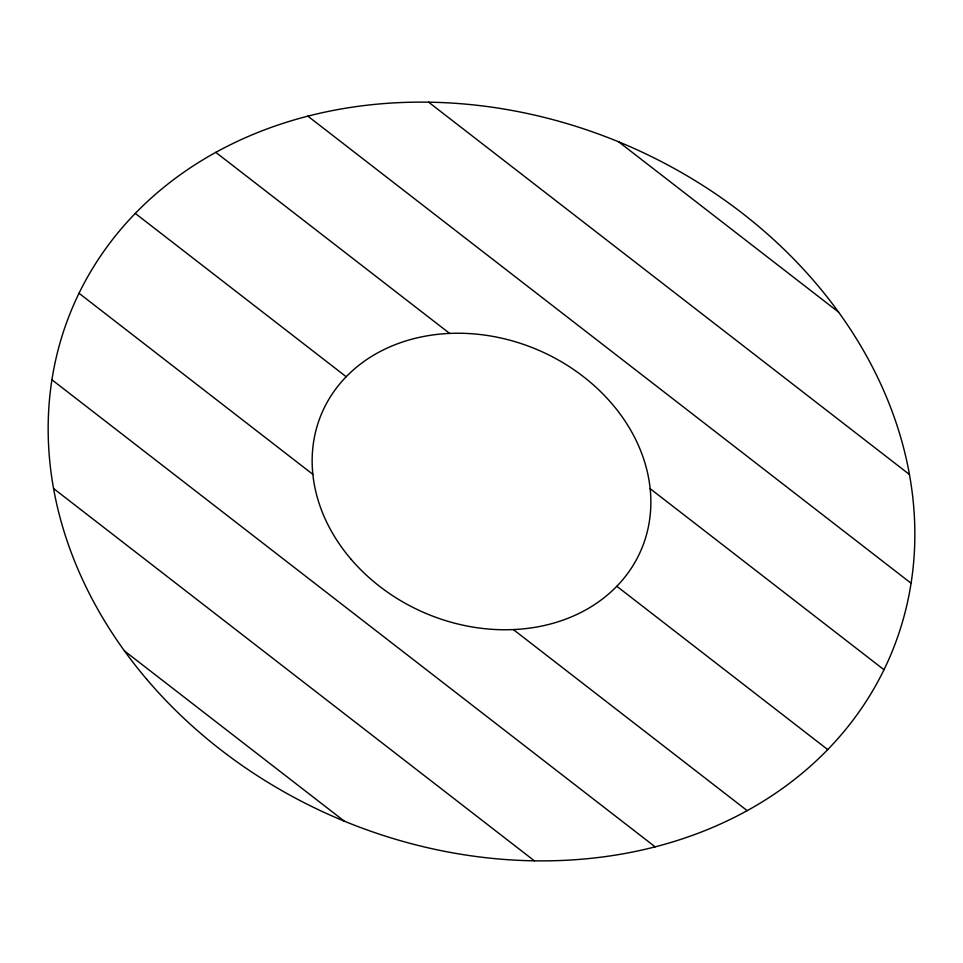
<?xml version="1.0" encoding="UTF-8"?>
<svg xmlns="http://www.w3.org/2000/svg" width="963" height="963" viewBox="0 0 963 963"><rect width="100%" height="100%" fill="white"/><g stroke="black" fill="none" stroke-linecap="round" stroke-linejoin="round"><path stroke-width="1.44" d="M618.655 141.826L838.568 312.108M428.631 102.174L909.445 474.482M307.847 116.15L911.082 583.229M215.796 152.359L449.637 333.415M650.157 488.674L883.998 669.742M135.265 213.401L346.186 376.726M616.814 586.274L827.735 749.599M79.002 293.258L312.843 474.326M513.363 629.585L747.204 810.641M51.918 379.771L655.153 846.85M53.555 488.518L534.369 860.826M124.432 650.892L344.345 821.174M350.628 558.745A173.701 143.15 23.1 0 0 640.022 552.473A173.701 143.15 23.1 0 0 453.85 333.282A173.701 143.15 23.1 0 0 350.628 558.745M146.617 679.156A444.461 366.301 23.1 0 0 887.128 663.11A444.461 366.301 23.1 0 0 410.756 102.234A444.461 366.301 23.1 0 0 146.617 679.156"/></g></svg>
